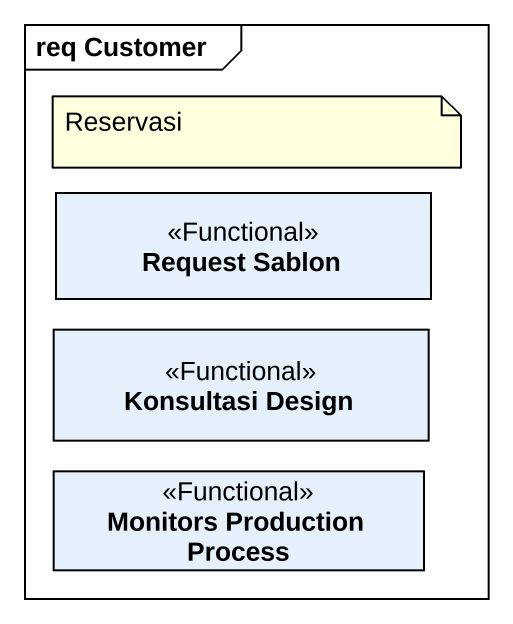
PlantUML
@startuml
mainframe req Customer
hide circle
hide empty members
class "Request Sablon" as Request_Sablon <<Functional>>
class "Konsultasi Design" as Konsultasi_Design <<Functional>>
class "Monitors Production Process" as Monitors_Production_Process <<Functional>>
note as N1
  Reservasi
end note
@enduml
